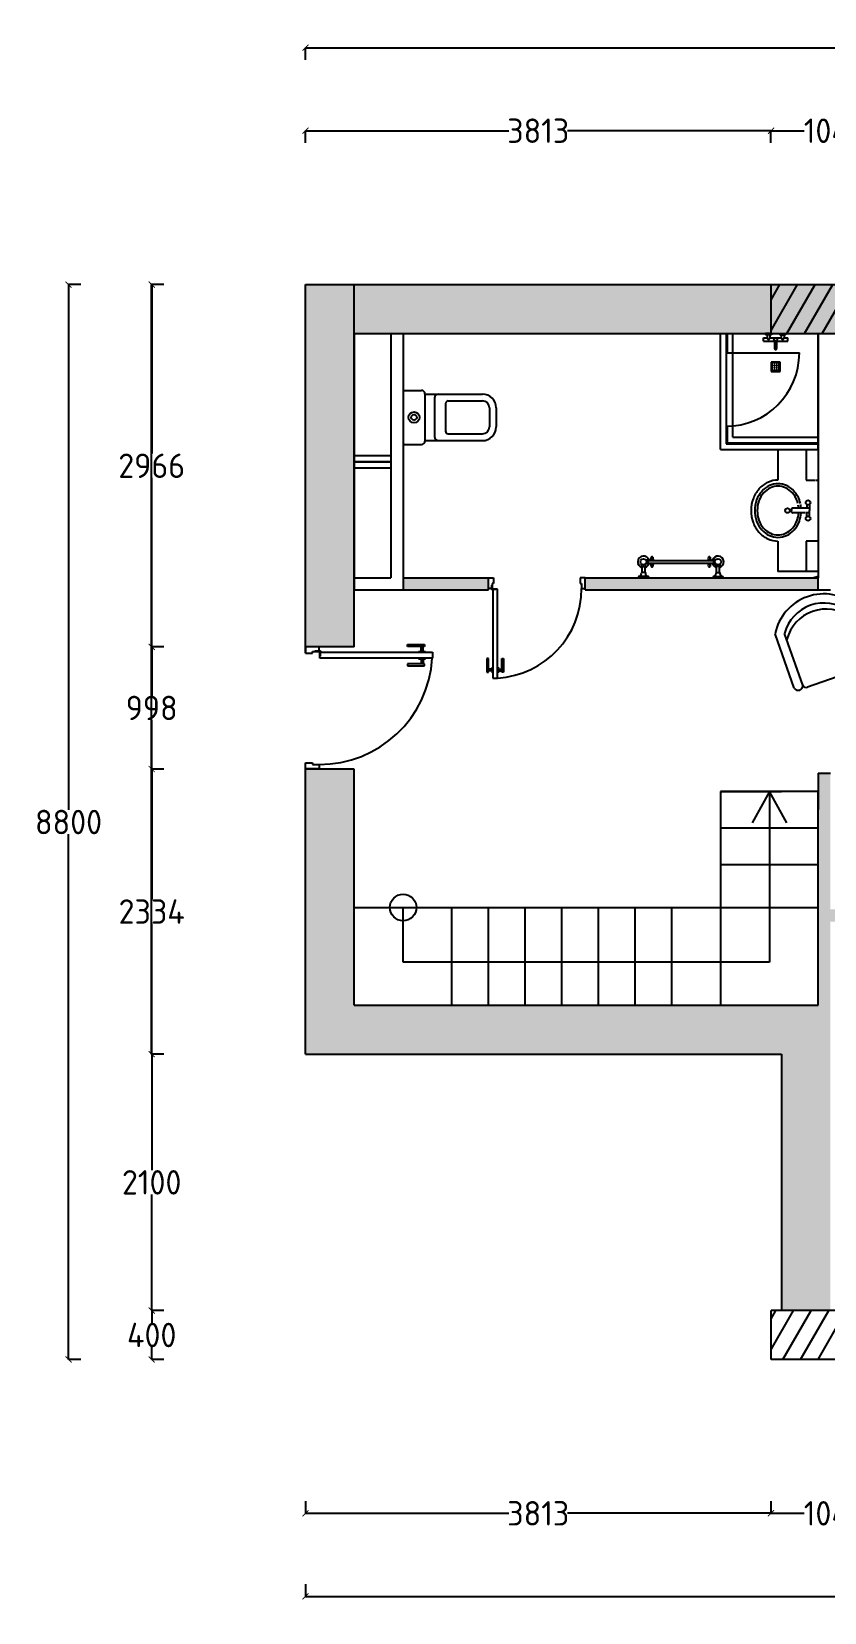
# Model space of a CAD drawing. Header units: inches. Extents: x -59797 to 874375, y -412711 to 5867.
# Drawn here: x -59797 to -53303, y -55829 to -42886 of the extents above; entities that cross this region are included whole.
import ezdxf

# ---------------------------------------------------------------- set-up
doc = ezdxf.new("R2010")
doc.units = ezdxf.units.IN
doc.header["$MEASUREMENT"] = 0
for name, color, linetype in [('dwgmodels.com', 250, 'Continuous'), ('freecads.com', 7, 'Continuous'), ('SANTEH', 7, 'Continuous')]:
    doc.layers.add(name, color=color, linetype=linetype)
doc.styles.get("Standard").update_dxf_attribs({"font": 'GOST Common.ttf'})
doc.dimstyles.new('Copy of Standard', dxfattribs={"dimtxt": 120, "dimasz": 50, "dimexe": 0.18, "dimexo": 0.0625, "dimgap": 0.09, "dimtad": 0, "dimtih": 1, "dimtoh": 1, "dimdec": 0, "dimzin": 0, "dimdsep": 46, "dimtxsty": 'Standard', "dimblk": 'ARCHTICK', "dimcen": 0.09, "dimclrd": 250, "dimadec": 0, "dimazin": 0, "dimtfac": 1, "dimtdec": 0, "dimtofl": 0, "dimtmove": 0, "dimatfit": 3, "dimldrblk": 'ARCHTICK', "dimfxl": 100, "dimfxlon": 1, "dimtolj": 1, "dimtzin": 0, "dimarcsym": 0})

# ---------------------------------------------------------------- blocks, each defined once
blk = doc.blocks.new('A$C5FDC330C')
for p, q in [((0, 0), (0, 0.95)), ((0, 0.95), (0.8, 0.95)), ((0.045, 0.95), (0.045, 0.045)), ((0.055, 0.95), (0.055, 0.79)), ((0.1, 0.1), (0.1, 0.95)), ((0.35, 0.886), (0.35, 0.914)), ((0.35, 0.914), (0.38, 0.914)), ((0.368, 0.95), (0.368, 0.938)), ((0.416, 0.95), (0.368, 0.95)), ((0.416, 0.938), (0.368, 0.938)), ((0.38, 0.938), (0.38, 0.914)), ((0.404, 0.938), (0.404, 0.914)), ((0.404, 0.914), (0.496, 0.914)), ((0.416, 0.95), (0.416, 0.938)), ((0.484, 0.95), (0.484, 0.938)), ((0.484, 0.95), (0.532, 0.95)), ((0.484, 0.938), (0.532, 0.938)), ((0.496, 0.938), (0.496, 0.914)), ((0.52, 0.938), (0.52, 0.914)), ((0.52, 0.914), (0.55, 0.914)), ((0.532, 0.95), (0.532, 0.938)), ((0.55, 0.886), (0.55, 0.914)), ((0.8, 0), (0.8, 0.95)), ((0.045, 0.79), (0.645, 0.79)), ((0.35, 0.886), (0.442, 0.886)), ((0.442, 0.889), (0.442, 0.826)), ((0.448, 0.87), (0.448, 0.886)), ((0.448, 0.87), (0.448, 0.846)), ((0.452, 0.87), (0.448, 0.87)), ((0.452, 0.846), (0.448, 0.846)), ((0.452, 0.87), (0.452, 0.886)), ((0.452, 0.87), (0.452, 0.846)), ((0.458, 0.889), (0.458, 0.826)), ((0.458, 0.886), (0.55, 0.886)), ((0.413, 0.714), (0.413, 0.639)), ((0.488, 0.714), (0.413, 0.714)), ((0.422, 0.705), (0.422, 0.698)), ((0.429, 0.705), (0.422, 0.705)), ((0.422, 0.698), (0.429, 0.698)), ((0.422, 0.689), (0.422, 0.681)), ((0.429, 0.689), (0.422, 0.689)), ((0.422, 0.681), (0.429, 0.681)), ((0.422, 0.665), (0.422, 0.672)), ((0.422, 0.672), (0.429, 0.672)), ((0.429, 0.665), (0.422, 0.665)), ((0.422, 0.648), (0.422, 0.656)), ((0.422, 0.656), (0.429, 0.656)), ((0.429, 0.648), (0.422, 0.648)), ((0.429, 0.698), (0.429, 0.705)), ((0.429, 0.681), (0.429, 0.689)), ((0.429, 0.672), (0.429, 0.665)), ((0.429, 0.656), (0.429, 0.648)), ((0.438, 0.705), (0.438, 0.698)), ((0.445, 0.705), (0.438, 0.705)), ((0.438, 0.698), (0.445, 0.698)), ((0.438, 0.689), (0.438, 0.681)), ((0.445, 0.689), (0.438, 0.689)), ((0.438, 0.681), (0.445, 0.681)), ((0.438, 0.665), (0.438, 0.672)), ((0.438, 0.672), (0.445, 0.672)), ((0.445, 0.665), (0.438, 0.665)), ((0.438, 0.648), (0.438, 0.656)), ((0.438, 0.656), (0.445, 0.656)), ((0.445, 0.648), (0.438, 0.648)), ((0.445, 0.698), (0.445, 0.705)), ((0.445, 0.681), (0.445, 0.689)), ((0.445, 0.672), (0.445, 0.665)), ((0.445, 0.656), (0.445, 0.648)), ((0.454, 0.705), (0.454, 0.698)), ((0.462, 0.705), (0.454, 0.705)), ((0.454, 0.698), (0.462, 0.698)), ((0.454, 0.689), (0.454, 0.681)), ((0.462, 0.689), (0.454, 0.689)), ((0.454, 0.681), (0.462, 0.681)), ((0.454, 0.665), (0.454, 0.672)), ((0.454, 0.672), (0.462, 0.672)), ((0.462, 0.665), (0.454, 0.665)), ((0.454, 0.648), (0.454, 0.656)), ((0.454, 0.656), (0.462, 0.656)), ((0.462, 0.648), (0.454, 0.648)), ((0.462, 0.698), (0.462, 0.705)), ((0.462, 0.681), (0.462, 0.689)), ((0.462, 0.672), (0.462, 0.665)), ((0.462, 0.656), (0.462, 0.648)), ((0.471, 0.705), (0.471, 0.698)), ((0.478, 0.705), (0.471, 0.705)), ((0.471, 0.698), (0.478, 0.698)), ((0.471, 0.689), (0.471, 0.681)), ((0.478, 0.689), (0.471, 0.689)), ((0.471, 0.681), (0.478, 0.681)), ((0.471, 0.665), (0.471, 0.672)), ((0.471, 0.672), (0.478, 0.672)), ((0.478, 0.665), (0.471, 0.665)), ((0.471, 0.648), (0.471, 0.656)), ((0.471, 0.656), (0.478, 0.656)), ((0.478, 0.648), (0.471, 0.648)), ((0.478, 0.698), (0.478, 0.705)), ((0.478, 0.681), (0.478, 0.689)), ((0.478, 0.672), (0.478, 0.665)), ((0.478, 0.656), (0.478, 0.648)), ((0.488, 0.639), (0.488, 0.714)), ((0.413, 0.639), (0.488, 0.639)), ((0.055, 0.19), (0.055, 0.055)), ((0.045, 0.045), (0.8, 0.045)), ((0.055, 0.055), (0.8, 0.055)), ((0.1, 0.1), (0.8, 0.1)), ((0, 0), (0.8, 0))]:
    blk.add_line(p, q)
blk.add_arc((0.045, 0.79), 0.6, 270, 0)
for centre, major_axis, start_param, end_param in [((0.392, 0.914), (0.00849, 0.00849), 2.356194, 5.497787), ((0.45, 0.9), (0.0099, 0.0099), 5.497787, 11.780972), ((0.508, 0.914), (0.00849, 0.00849), 2.356194, 5.497787), ((0.45, 0.826), (-0.00566, 0.00566), 0.785398, 3.926991)]:
    blk.add_ellipse(centre, major_axis=major_axis, ratio=1, start_param=start_param, end_param=end_param)
blk = doc.blocks.new('s_20')
at = {"layer": 'SANTEH'}
for p, q in [((-1000, 0), (0, 0)), ((-1000, -330), (-1000, 0)), ((-750, -19), (-750, 0)), ((-250, 0), (-250, -100)), ((0, 0), (0, -330)), ((-1000, -100), (-750, -100)), ((-750, -100), (-750, -25)), ((-549, -73), (-500, -73)), ((-549, -93), (-520, -93)), ((-520, -73), (-520, -210)), ((-451, -73), (-500, -73)), ((-480, -73), (-480, -105)), ((-451, -93), (-480, -93)), ((-480, -109), (-480, -210)), ((-250, -100), (-35, -100)), ((-31, -100), (0, -100)), ((-510, -220), (-500, -220)), ((-490, -220), (-500, -220)), ((-1000, -330), (-750, -330)), ((-250, -330), (0, -330))]:
    blk.add_line(p, q, dxfattribs=at)
for points in [[(-720, -330, 0.110429), (-704, -400, 0.102661), (-657, -463, 0.093298), (-587, -505, 0.087608), (-500, -520, 0.087608), (-413, -505, 0.093298), (-343, -463, 0.102661), (-296, -400, 0.110429), (-280, -330, 0.110429), (-296, -260, 0.102661), (-343, -197, 0.093298), (-413, -155, 0.067743), (-480, -141, 0.087608)], [(-559, -147, 0.02908), (-587, -155, 0.093298), (-657, -197, 0.102661), (-704, -260, 0.110429), (-720, -330, 0.110429)], [(-700, -330, 0.110429), (-686, -391, 0.102661), (-644, -448, 0.093298), (-580, -486, 0.087608), (-500, -500, 0.087608), (-420, -486, 0.093298), (-356, -448, 0.102661), (-314, -391, 0.110429), (-300, -330, 0.110429), (-314, -269, 0.102661), (-356, -212, 0.093298), (-420, -174, 0.06604), (-480, -161, 0.087608)], [(-557, -167, 0.02562), (-580, -174, 0.093298), (-644, -212, 0.102661), (-686, -269, 0.110429), (-700, -330, 0.110429)], [(-520, -141, 0.028703), (-549, -145, 0.093298)], [(-520, -161, 0.024746), (-543, -164, 0.093298)], [(-750, -330, 0.110429), (-731, -413, 0.102661), (-677, -486, 0.093298), (-597, -533, 0.087608), (-500, -550, 0.087608), (-403, -533, 0.093298), (-323, -486, 0.102661), (-269, -413, 0.110429), (-250, -330, 0.110429)]]:
    blk.add_lwpolyline(points, format="xyb", dxfattribs=at)
for centre in [(-565, -84), (-435, -84), (-500, -252)]:
    blk.add_circle(centre, 18.9, dxfattribs=at)
for centre, start, end in [((-510, -210), 180, 270), ((-490, -210), 270, 0)]:
    blk.add_arc(centre, 10, start, end, dxfattribs=at)
blk = doc.blocks.new('Towel Dryer 1_top_dwgmodels.com')
at = {"color": 0}
for p, q in [((-285, 0), (-365, 0)), ((-365, -10), (-365, 0)), ((-285, -10), (-285, 0)), ((245, 0), (325, 0)), ((245, -10), (245, 0)), ((325, -10), (325, 0)), ((-285, -10), (-365, -10)), ((-341, -43), (-341, -36)), ((-310, -43), (-341, -43)), ((-338, -43), (-338, -93)), ((-313, -43), (-313, -93)), ((-310, -43), (-310, -36)), ((248, -118), (-288, -118)), ((245, -10), (325, -10)), ((269, -43), (269, -36)), ((269, -43), (300, -43)), ((272, -43), (272, -93)), ((297, -43), (297, -93)), ((300, -43), (300, -36)), ((248, -142), (-288, -142))]:
    blk.add_line(p, q, dxfattribs=at)
for points in [[(-341, -111), (-341, -93), (-310, -93), (-310, -111)], [(-306, -146), (-288, -146), (-288, -114), (-306, -114)], [(265, -146), (248, -146), (248, -114), (265, -114)], [(300, -111), (300, -93), (269, -93), (269, -111)]]:
    blk.add_lwpolyline(points, dxfattribs=at)
for centre in [(-325, -130), (285, -130)]:
    blk.add_circle(centre, 24.9, dxfattribs=at)
for centre, radius, start, end in [((-325, -130), 47.2, 105.3417, 344.6583), ((-367, -36), 26.3, 0.0919, 86.14), ((-325, -130), 47.2, 15.3417, 74.6583), ((-283, -36), 26.2, 93.652, 180), ((-255, -130), 19, 41.2231, 138.7769), ((-225, -105), 40.2, 161.3957, 191.3225), ((-255, -98), 9.06, 89.8433, 145.9281), ((-255, -98), 9.06, 34.0719, 90.1567), ((-286, -105), 40.2, 348.6775, 18.6043), ((215, -130), 19, 41.2231, 138.7769), ((245, -105), 40.2, 161.3957, 191.3225), ((215, -98), 9.06, 89.8433, 145.9281), ((215, -98), 9.06, 34.0719, 90.1567), ((184, -105), 40.2, 348.6775, 18.6043), ((285, -130), 47.2, 195.3417, 74.6583), ((285, -130), 47.2, 105.3417, 164.6583), ((243, -36), 26.2, 0, 86.348), ((327, -36), 26.3, 93.86, 179.9081), ((-255, -130), 19, 221.2231, 318.7769), ((-225, -155), 40.2, 168.6775, 198.6043), ((-255, -162), 9.06, 214.0719, 270.1567), ((-255, -162), 9.06, 269.8433, 325.9281), ((-286, -155), 40.2, 341.3957, 11.3225), ((215, -130), 19, 221.2231, 318.7769), ((245, -155), 40.2, 168.6775, 198.6043), ((215, -162), 9.06, 214.0719, 270.1567), ((215, -162), 9.06, 269.8433, 325.9281), ((184, -155), 40.2, 341.3957, 11.3225)]:
    blk.add_arc(centre, radius, start, end, dxfattribs=at)
blk = doc.blocks.new('_ArchTick')
at = {"color": 0, "linetype": 'ByBlock', "const_width": 0.15}
blk.add_lwpolyline([(-0.5, -0.5), (0.5, 0.5)], dxfattribs=at)
blk = doc.blocks.new('*D73')
at = {"color": 0, "lineweight": -2, "transparency": 16777216}
for p, q in [((-53741, -43798), (-53741, -43698)), ((-52695, -43798), (-52695, -43698))]:
    blk.add_line(p, q, dxfattribs=at)
at = {"color": 250, "lineweight": -2, "transparency": 16777216}
for p, q in [((-53741, -43698), (-53468, -43698)), ((-52695, -43698), (-52968, -43698))]:
    blk.add_line(p, q, dxfattribs=at)
at = {"layer": 'Defpoints', "color": 0, "transparency": 16777216}
for p in [(-53741, -43698), (-53741, -44958), (-52695, -44958)]:
    blk.add_point(p, dxfattribs=at)
at = {"color": 250, "lineweight": -2, "transparency": 16777216, "xscale": 50, "yscale": 50, "zscale": 50, "rotation": 180}
blk.add_blockref('_ArchTick', (-53741, -43698), dxfattribs=at)
at = {"color": 250, "lineweight": -2, "transparency": 16777216, "xscale": 50, "yscale": 50, "zscale": 50}
blk.add_blockref('_ArchTick', (-52695, -43698), dxfattribs=at)
at = {"color": 0, "transparency": 16777216, "insert": (-53218, -43698), "char_height": 200, "attachment_point": 5}
blk.add_mtext('\\A1;1045', dxfattribs=at)
blk = doc.blocks.new('*D74')
at = {"color": 0, "lineweight": -2, "transparency": 16777216}
for p, q in [((-57553, -43798), (-57553, -43698)), ((-53741, -43798), (-53741, -43698))]:
    blk.add_line(p, q, dxfattribs=at)
at = {"color": 250, "lineweight": -2, "transparency": 16777216}
for p, q in [((-57553, -43698), (-55887, -43698)), ((-53741, -43698), (-55407, -43698))]:
    blk.add_line(p, q, dxfattribs=at)
at = {"layer": 'Defpoints', "color": 0, "transparency": 16777216}
for p in [(-57553, -43698), (-57553, -44958), (-53741, -44958)]:
    blk.add_point(p, dxfattribs=at)
at = {"color": 250, "lineweight": -2, "transparency": 16777216, "xscale": 50, "yscale": 50, "zscale": 50, "rotation": 180}
blk.add_blockref('_ArchTick', (-57553, -43698), dxfattribs=at)
at = {"color": 250, "lineweight": -2, "transparency": 16777216, "xscale": 50, "yscale": 50, "zscale": 50}
blk.add_blockref('_ArchTick', (-53741, -43698), dxfattribs=at)
at = {"color": 0, "transparency": 16777216, "insert": (-55647, -43698), "char_height": 200, "attachment_point": 5}
blk.add_mtext('\\A1;3813', dxfattribs=at)
blk = doc.blocks.new('*D75')
at = {"color": 0, "lineweight": -2, "transparency": 16777216}
for p, q in [((-58713, -53358), (-58814, -53358)), ((-58713, -53758), (-58814, -53758))]:
    blk.add_line(p, q, dxfattribs=at)
at = {"color": 250, "lineweight": -2, "transparency": 16777216}
for p, q in [((-58813, -53358), (-58813, -53458)), ((-58813, -53758), (-58813, -53658))]:
    blk.add_line(p, q, dxfattribs=at)
at = {"layer": 'Defpoints', "color": 0, "transparency": 16777216}
for p in [(-58813, -53358), (-53741, -53358), (-53741, -53758)]:
    blk.add_point(p, dxfattribs=at)
at = {"color": 250, "lineweight": -2, "transparency": 16777216, "xscale": 50, "yscale": 50, "zscale": 50}
for p, rotation in [((-58813, -53358), 90), ((-58813, -53758), 270)]:
    blk.add_blockref('_ArchTick', p, dxfattribs=dict(at, rotation=rotation))
at = {"color": 0, "transparency": 16777216, "insert": (-58813, -53558), "char_height": 200, "attachment_point": 5}
blk.add_mtext('\\A1;400', dxfattribs=at)
blk = doc.blocks.new('*D76')
at = {"color": 0, "lineweight": -2, "transparency": 16777216}
for p, q in [((-58713, -51258), (-58814, -51258)), ((-58713, -53358), (-58814, -53358))]:
    blk.add_line(p, q, dxfattribs=at)
at = {"color": 250, "lineweight": -2, "transparency": 16777216}
for p, q in [((-58813, -51258), (-58813, -52208)), ((-58813, -53358), (-58813, -52408))]:
    blk.add_line(p, q, dxfattribs=at)
at = {"layer": 'Defpoints', "color": 0, "transparency": 16777216}
for p in [(-58813, -51258), (-53653, -51258), (-53741, -53358)]:
    blk.add_point(p, dxfattribs=at)
at = {"color": 250, "lineweight": -2, "transparency": 16777216, "xscale": 50, "yscale": 50, "zscale": 50}
for p, rotation in [((-58813, -51258), 90), ((-58813, -53358), 270)]:
    blk.add_blockref('_ArchTick', p, dxfattribs=dict(at, rotation=rotation))
at = {"color": 0, "transparency": 16777216, "insert": (-58813, -52308), "char_height": 200, "attachment_point": 5}
blk.add_mtext('\\A1;2100', dxfattribs=at)
blk = doc.blocks.new('*D77')
at = {"color": 0, "lineweight": -2, "transparency": 16777216}
for p, q in [((-58713, -48924), (-58814, -48924)), ((-58713, -51258), (-58814, -51258))]:
    blk.add_line(p, q, dxfattribs=at)
at = {"color": 250, "lineweight": -2, "transparency": 16777216}
for p, q in [((-58813, -48924), (-58813, -49991)), ((-58813, -51258), (-58813, -50191))]:
    blk.add_line(p, q, dxfattribs=at)
at = {"layer": 'Defpoints', "color": 0, "transparency": 16777216}
for p in [(-58813, -48924), (-57553, -48924), (-53653, -51258)]:
    blk.add_point(p, dxfattribs=at)
at = {"color": 250, "lineweight": -2, "transparency": 16777216, "xscale": 50, "yscale": 50, "zscale": 50}
for p, rotation in [((-58813, -48924), 90), ((-58813, -51258), 270)]:
    blk.add_blockref('_ArchTick', p, dxfattribs=dict(at, rotation=rotation))
at = {"color": 0, "transparency": 16777216, "insert": (-58813, -50091), "char_height": 200, "attachment_point": 5}
blk.add_mtext('\\A1;2334', dxfattribs=at)
blk = doc.blocks.new('*D78')
at = {"color": 0, "lineweight": -2, "transparency": 16777216}
for p, q in [((-58713, -47924), (-58814, -47924)), ((-58713, -48924), (-58814, -48924))]:
    blk.add_line(p, q, dxfattribs=at)
at = {"color": 250, "lineweight": -2, "transparency": 16777216}
for p, q in [((-58813, -47924), (-58813, -48324)), ((-58813, -48924), (-58813, -48524))]:
    blk.add_line(p, q, dxfattribs=at)
at = {"layer": 'Defpoints', "color": 0, "transparency": 16777216}
for p in [(-58813, -47924), (-57553, -47924), (-57553, -48924)]:
    blk.add_point(p, dxfattribs=at)
at = {"color": 250, "lineweight": -2, "transparency": 16777216, "xscale": 50, "yscale": 50, "zscale": 50}
for p, rotation in [((-58813, -47924), 90), ((-58813, -48924), 270)]:
    blk.add_blockref('_ArchTick', p, dxfattribs=dict(at, rotation=rotation))
at = {"color": 0, "transparency": 16777216, "insert": (-58813, -48424), "char_height": 200, "attachment_point": 5}
blk.add_mtext('\\A1;998', dxfattribs=at)
blk = doc.blocks.new('*D79')
at = {"color": 0, "lineweight": -2, "transparency": 16777216}
for p, q in [((-58713, -44958), (-58814, -44958)), ((-58713, -47924), (-58814, -47924))]:
    blk.add_line(p, q, dxfattribs=at)
at = {"color": 250, "lineweight": -2, "transparency": 16777216}
for p, q in [((-58813, -44958), (-58813, -46341)), ((-58813, -47924), (-58813, -46541))]:
    blk.add_line(p, q, dxfattribs=at)
at = {"layer": 'Defpoints', "color": 0, "transparency": 16777216}
for p in [(-58813, -44958), (-57553, -44958), (-57553, -47924)]:
    blk.add_point(p, dxfattribs=at)
at = {"color": 250, "lineweight": -2, "transparency": 16777216, "xscale": 50, "yscale": 50, "zscale": 50}
for p, rotation in [((-58813, -44958), 90), ((-58813, -47924), 270)]:
    blk.add_blockref('_ArchTick', p, dxfattribs=dict(at, rotation=rotation))
at = {"color": 0, "transparency": 16777216, "insert": (-58813, -46441), "char_height": 200, "attachment_point": 5}
blk.add_mtext('\\A1;2966', dxfattribs=at)
blk = doc.blocks.new('*D83')
at = {"color": 0, "lineweight": -2, "transparency": 16777216}
for p, q in [((-53741, -54918), (-53741, -55018)), ((-52695, -54918), (-52695, -55018))]:
    blk.add_line(p, q, dxfattribs=at)
at = {"color": 250, "lineweight": -2, "transparency": 16777216}
for p, q in [((-53741, -55018), (-53468, -55018)), ((-52695, -55018), (-52968, -55018))]:
    blk.add_line(p, q, dxfattribs=at)
at = {"layer": 'Defpoints', "color": 0, "transparency": 16777216}
for p in [(-53741, -53758), (-52695, -53758), (-53741, -55018)]:
    blk.add_point(p, dxfattribs=at)
at = {"color": 250, "lineweight": -2, "transparency": 16777216, "xscale": 50, "yscale": 50, "zscale": 50, "rotation": 180}
blk.add_blockref('_ArchTick', (-53741, -55018), dxfattribs=at)
at = {"color": 250, "lineweight": -2, "transparency": 16777216, "xscale": 50, "yscale": 50, "zscale": 50}
blk.add_blockref('_ArchTick', (-52695, -55018), dxfattribs=at)
at = {"color": 0, "transparency": 16777216, "insert": (-53218, -55018), "char_height": 200, "attachment_point": 5}
blk.add_mtext('\\A1;1045', dxfattribs=at)
blk = doc.blocks.new('*D84')
at = {"color": 0, "lineweight": -2, "transparency": 16777216}
for p, q in [((-57553, -54918), (-57553, -55018)), ((-53741, -54918), (-53741, -55018))]:
    blk.add_line(p, q, dxfattribs=at)
at = {"color": 250, "lineweight": -2, "transparency": 16777216}
for p, q in [((-57553, -55018), (-55887, -55018)), ((-53741, -55018), (-55407, -55018))]:
    blk.add_line(p, q, dxfattribs=at)
at = {"layer": 'Defpoints', "color": 0, "transparency": 16777216}
for p in [(-57553, -51258), (-53741, -53758), (-57553, -55018)]:
    blk.add_point(p, dxfattribs=at)
at = {"color": 250, "lineweight": -2, "transparency": 16777216, "xscale": 50, "yscale": 50, "zscale": 50, "rotation": 180}
blk.add_blockref('_ArchTick', (-57553, -55018), dxfattribs=at)
at = {"color": 250, "lineweight": -2, "transparency": 16777216, "xscale": 50, "yscale": 50, "zscale": 50}
blk.add_blockref('_ArchTick', (-53741, -55018), dxfattribs=at)
at = {"color": 0, "transparency": 16777216, "insert": (-55647, -55018), "char_height": 200, "attachment_point": 5}
blk.add_mtext('\\A1;3813', dxfattribs=at)
blk = doc.blocks.new('*D85')
at = {"color": 0, "lineweight": -2, "transparency": 16777216}
for p, q in [((-57553, -55598), (-57553, -55698)), ((-44753, -55598), (-44753, -55698))]:
    blk.add_line(p, q, dxfattribs=at)
at = {"color": 250, "lineweight": -2, "transparency": 16777216}
for p, q in [((-57553, -55698), (-51464, -55698)), ((-44753, -55698), (-50843, -55698))]:
    blk.add_line(p, q, dxfattribs=at)
at = {"layer": 'Defpoints', "color": 0, "transparency": 16777216}
for p in [(-57553, -51258), (-44753, -53758), (-57553, -55698)]:
    blk.add_point(p, dxfattribs=at)
at = {"color": 250, "lineweight": -2, "transparency": 16777216, "xscale": 50, "yscale": 50, "zscale": 50, "rotation": 180}
blk.add_blockref('_ArchTick', (-57553, -55698), dxfattribs=at)
at = {"color": 250, "lineweight": -2, "transparency": 16777216, "xscale": 50, "yscale": 50, "zscale": 50}
blk.add_blockref('_ArchTick', (-44753, -55698), dxfattribs=at)
at = {"color": 0, "transparency": 16777216, "insert": (-51153, -55698), "char_height": 200, "attachment_point": 5}
blk.add_mtext('\\A1;12800', dxfattribs=at)
blk = doc.blocks.new('*D87')
at = {"color": 0, "lineweight": -2, "transparency": 16777216}
for p, q in [((-57553, -43118), (-57553, -43018)), ((-45553, -43118), (-45553, -43018))]:
    blk.add_line(p, q, dxfattribs=at)
at = {"color": 250, "lineweight": -2, "transparency": 16777216}
for p, q in [((-57553, -43018), (-51864, -43018)), ((-45553, -43018), (-51243, -43018))]:
    blk.add_line(p, q, dxfattribs=at)
at = {"layer": 'Defpoints', "color": 0, "transparency": 16777216}
for p in [(-45553, -43018), (-57553, -44958), (-45553, -44958)]:
    blk.add_point(p, dxfattribs=at)
at = {"color": 250, "lineweight": -2, "transparency": 16777216, "xscale": 50, "yscale": 50, "zscale": 50, "rotation": 180}
blk.add_blockref('_ArchTick', (-57553, -43018), dxfattribs=at)
at = {"color": 250, "lineweight": -2, "transparency": 16777216, "xscale": 50, "yscale": 50, "zscale": 50}
blk.add_blockref('_ArchTick', (-45553, -43018), dxfattribs=at)
at = {"color": 0, "transparency": 16777216, "insert": (-51553, -43018), "char_height": 200, "attachment_point": 5}
blk.add_mtext('\\A1;12000', dxfattribs=at)
blk = doc.blocks.new('*D88')
at = {"color": 0, "lineweight": -2, "transparency": 16777216}
for p, q in [((-59394, -44958), (-59494, -44958)), ((-59394, -53758), (-59494, -53758))]:
    blk.add_line(p, q, dxfattribs=at)
at = {"color": 250, "lineweight": -2, "transparency": 16777216}
for p, q in [((-59494, -44958), (-59494, -49258)), ((-59494, -53758), (-59494, -49458))]:
    blk.add_line(p, q, dxfattribs=at)
at = {"layer": 'Defpoints', "color": 0, "transparency": 16777216}
for p in [(-59494, -44958), (-53741, -44958), (-53741, -53758)]:
    blk.add_point(p, dxfattribs=at)
at = {"color": 250, "lineweight": -2, "transparency": 16777216, "xscale": 50, "yscale": 50, "zscale": 50}
for p, rotation in [((-59494, -44958), 90), ((-59494, -53758), 270)]:
    blk.add_blockref('_ArchTick', p, dxfattribs=dict(at, rotation=rotation))
at = {"color": 0, "transparency": 16777216, "insert": (-59494, -49358), "char_height": 200, "attachment_point": 5}
blk.add_mtext('\\A1;8800', dxfattribs=at)
blk = doc.blocks.new('Door')
at = {"layer": 'freecads.com'}
for p, q in [((80583, -19290), (80583, -19202)), ((80583, -19202), (80622, -19202)), ((80610, -19290), (80610, -19264)), ((80610, -19264), (80612, -19264)), ((80622, -19249), (80612, -19249)), ((80612, -19249), (80612, -19290)), ((80612, -19264), (80612, -19290)), ((80622, -19202), (80622, -19249)), ((81373, -19202), (81333, -19202)), ((81333, -19202), (81333, -19249)), ((81333, -19249), (81344, -19249)), ((81344, -19249), (81344, -19290)), ((81373, -19290), (81373, -19202)), ((80612, -19290), (80583, -19290)), ((80612, -19290), (80610, -19290)), ((80617, -19295), (80617, -20026)), ((80656, -19295), (80617, -19295)), ((80643, -19295), (80617, -19295)), ((80617, -19295), (80617, -19297)), ((80617, -19297), (80643, -19297)), ((80643, -19297), (80643, -19295)), ((80656, -20026), (80656, -19295)), ((81344, -19290), (81373, -19290)), ((80581, -19863), (80567, -19863)), ((80567, -19863), (80567, -19975)), ((80581, -19975), (80581, -19863)), ((80692, -19975), (80692, -19863)), ((80692, -19863), (80705, -19863)), ((80705, -19863), (80705, -19975)), ((80567, -19975), (80581, -19975)), ((80612, -19951), (80581, -19951)), ((80612, -19964), (80581, -19964)), ((80617, -19936), (80612, -19936)), ((80612, -19936), (80612, -19980)), ((80612, -19980), (80617, -19980)), ((80617, -19980), (80617, -19936)), ((80617, -20026), (80656, -20026)), ((80656, -19980), (80656, -19936)), ((80656, -19936), (80660, -19936)), ((80660, -19980), (80656, -19980)), ((80660, -19936), (80660, -19980)), ((80660, -19951), (80692, -19951)), ((80660, -19964), (80692, -19964)), ((80705, -19975), (80692, -19975))]:
    blk.add_line(p, q, dxfattribs=at)
blk.add_circle((80613, -19294), 5.27, dxfattribs=at)
blk.add_arc((80613, -19294), 731, 273.3966, 0.2994, dxfattribs=at)

msp = doc.modelspace()

# ---------------------------------------------------------------- hatches: boundary and pattern name
at = {"true_color": 0x939598}
h = msp.add_hatch(color=252, dxfattribs=at)
h.dxf.hatch_style = 1
h.paths.add_polyline_path([(-53740.6, -44957.8), (-57153.5, -44957.8), (-57153.5, -45357.8), (-53740.6, -45357.8)])
h.paths.add_polyline_path([(-57153.5, -44957.8), (-57553.5, -44957.8), (-57553.5, -47924.2), (-57442.6, -47924.2), (-57153.5, -47924.2), (-57153.5, -45357.8)])
h.paths.add_polyline_path([(-57153.5, -49107.8), (-57153.5, -48924.2), (-57553.5, -48924.2), (-57553.5, -51257.8), (-53653.5, -51257.8), (-53653.5, -53357.8), (-53253.5, -53357.8), (-53253.5, -50007.8), (-53253.5, -49907.8), (-53253.5, -48957.8), (-53353.5, -48957.8), (-53353.5, -49255.1), (-53353.5, -50857.8), (-57153.5, -50857.8)])
h.paths.add_polyline_path([(-56053.5, -47357.8), (-56753.5, -47357.8), (-56753.5, -47457.8), (-56053.5, -47457.8)])
h.paths.add_polyline_path([(-47266, -53357.8), (-48632.6, -53357.8), (-49020.5, -53357.8), (-52695.3, -53357.8), (-52695.3, -53757.8), (-47266, -53757.8)])
h.paths.add_polyline_path([(-49952.3, -51312.5), (-50052.3, -51312.5), (-50052.3, -53357.8), (-49952.3, -53357.8)])
h.paths.add_polyline_path([(-51418.9, -50018.6), (-51518.9, -50018.6), (-51518.9, -50072.8), (-53253.5, -50072.8), (-53253.5, -50172.8), (-51418.9, -50172.8)])
h.paths.add_polyline_path([(-47553.5, -48857.8), (-51418.9, -48857.8), (-51418.9, -48760.8), (-51518.9, -48760.8), (-51518.9, -49020.3), (-51418.9, -49020.3), (-51418.9, -48995.8), (-51418.9, -48957.8), (-47553.5, -48957.8)])
h.paths.add_polyline_path([(-47153.5, -48557.8), (-47153.5, -48097.1), (-47264.4, -48097.1), (-47553.5, -48097.1), (-47553.5, -48857.8), (-47553.5, -48957.8), (-47153.5, -48957.8)])
h = msp.add_hatch(color=252, dxfattribs=at)
h.dxf.hatch_style = 1
h.paths.add_polyline_path([(-52695.3, -44957.8), (-53653.5, -44957.8), (-53740.6, -44957.8), (-53740.6, -45357.8), (-53653.5, -45357.8), (-52695.3, -45357.8)])
at = {"true_color": 0x636466}
h = msp.add_hatch(dxfattribs=at)
h.set_pattern_fill('ANSI31', color=251, scale=1000, angle=15)
h.set_pattern_definition([(60, (-57159.88, -28255.32), (-108.2532, 62.5), [])])
h.paths.add_polyline_path([(-52695.3, -44957.8), (-53653.5, -44957.8), (-53740.6, -44957.8), (-53740.6, -45357.8), (-53653.5, -45357.8), (-52695.3, -45357.8)])
h = msp.add_hatch(dxfattribs=at)
h.set_pattern_fill('ANSI31', color=251, scale=1000, angle=15)
h.set_pattern_definition([(60, (-136636.39, -28255.32), (-108.25318, 62.5), [])])
h.paths.add_polyline_path([(-45553.5, -45357.8), (-45553.5, -44957.8), (-46245.9, -44957.8), (-46245.9, -45357.8)])
h.paths.add_polyline_path([(-45153.5, -48957.8), (-44753.5, -48957.8), (-44753.5, -48557.8), (-45153.5, -48557.8)])
h.paths.add_polyline_path([(-49190.1, -53045.8), (-49276.6, -52997.1), (-49284.4, -53011.1), (-49197.9, -53059.7)])
h.paths.add_polyline_path([(-52695.3, -53357.8), (-53253.5, -53357.8), (-53740.6, -53357.8), (-53740.6, -53757.8), (-52695.3, -53757.8)])
h = msp.add_hatch(dxfattribs=at)
h.set_pattern_fill('AR-B816', color=251, scale=1000, angle=15)
h.set_pattern_definition([(15, (-136636, -28255), (-2070.55, 7727.4), []), (105, (-136636, -28255), (-9797.96, 5656.85), [8000, -8000])])
h.paths.add_polyline_path([(-53353.5, -45357.8), (-53653.5, -45357.8), (-56753.5, -45357.8), (-56753.5, -47357.8), (-56019.8, -47357.8), (-56019.8, -46724.5), (-56024.2, -46724.5), (-56055.8, -46709.1), (-56055.8, -46797.3), (-56069, -46797.3), (-56069, -46685.4), (-56055.8, -46685.4), (-56024.2, -46696), (-56024.2, -46680.6), (-56019.8, -46634.7), (-55980.3, -46634.7), (-55980.3, -46636.3, -0.3936323), (-55292.5, -47357.8), (-53353.5, -47357.8)])
at = {"true_color": 0x939598}
h = msp.add_hatch(color=252, dxfattribs=at)
h.dxf.hatch_style = 1
h.paths.add_polyline_path([(-53353.5, -47357.8), (-55263.5, -47357.8), (-55263.5, -47457.8), (-53353.5, -47457.8)])

# ---------------------------------------------------------------- linework, layer by layer
at = {"color": 7}
for p, q in [((-58813.5, -51257.8), (-58813.5, -44957.8)), ((-57153.5, -45357.8), (-57153.5, -44957.8)), ((-53353.5, -47457.8), (-53353.5, -47357.8)), ((-53353.5, -47457.8), (-53253.5, -47457.8)), ((-53353.5, -48957.8), (-53253.5, -48957.8)), ((-57153.5, -50857.8), (-57153.5, -49107.8)), ((-53353.5, -49107.8), (-54153.5, -49107.8)), ((-54153.5, -49107.8), (-54153.5, -50857.8)), ((-54153.5, -49107.8), (-53653.5, -49107.8)), ((-53353.5, -50857.8), (-53353.5, -49107.8)), ((-53353.5, -49407.8), (-54153.5, -49407.8)), ((-53353.5, -49707.8), (-54153.5, -49707.8)), ((-56353.5, -50857.8), (-56353.5, -50057.8)), ((-56353.5, -50057.8), (-56353.5, -50057.8)), ((-56053.5, -50857.8), (-56053.5, -50057.8)), ((-55753.5, -50857.8), (-55753.5, -50057.8)), ((-55453.5, -50857.8), (-55453.5, -50057.8)), ((-55153.5, -50857.8), (-55153.5, -50057.8)), ((-54853.5, -50857.8), (-54853.5, -50057.8)), ((-54553.5, -50857.8), (-54553.5, -50057.8)), ((-57153.5, -50857.8), (-57153.5, -50682.8)), ((-57153.5, -50857.8), (-57153.5, -50682.8))]:
    msp.add_line(p, q, dxfattribs=at)
for p, q in [((-57553.5, -44957.8), (-53653.5, -44957.8)), ((-57553.5, -47974.1), (-57553.5, -44957.8)), ((-53740.6, -45357.8), (-53740.6, -44957.8)), ((-53653.5, -44957.8), (-45553.5, -44957.8)), ((-57153.5, -45357.8), (-53653.5, -45357.8)), ((-57153.5, -47924.2), (-57153.5, -45357.8)), ((-57153.5, -45357.8), (-57153.5, -47457.8)), ((-56853.5, -45357.8), (-56853.5, -47357.8)), ((-56753.5, -45357.8), (-56753.5, -47457.8)), ((-53653.5, -45357.8), (-47553.5, -45357.8)), ((-53353.5, -45357.8), (-53353.5, -47357.8)), ((-56754.1, -45907.8), (-56753.5, -45907.8)), ((-57153.5, -46357.8), (-56853.5, -46357.8)), ((-57153.5, -46407.8), (-56853.5, -46407.8)), ((-57153.5, -46457.8), (-56853.5, -46457.8)), ((-57153.5, -47357.8), (-56853.5, -47357.8)), ((-56753.5, -47357.8), (-56053.5, -47357.8)), ((-56053.5, -47457.8), (-56053.5, -47357.8)), ((-55263.5, -47357.8), (-53353.5, -47357.8)), ((-55263.5, -47457.8), (-55263.5, -47357.8)), ((-57153.5, -47457.8), (-56053.5, -47457.8)), ((-56753.5, -47457.8), (-56053.5, -47457.8)), ((-55263.5, -47457.8), (-53353.5, -47457.8)), ((-57153.5, -47924.2), (-57553.5, -47924.2)), ((-57553.5, -51257.8), (-57553.5, -48872.7)), ((-57153.5, -48924.2), (-57553.5, -48924.2)), ((-57153.5, -50857.8), (-57153.5, -48924.2)), ((-53353.5, -48957.8), (-53353.5, -49255.1)), ((-57153.5, -50057.8), (-53353.5, -50057.8)), ((-57153.5, -50857.8), (-53353.5, -50857.8)), ((-57553.5, -51257.8), (-53653.5, -51257.8)), ((-53653.5, -51257.8), (-53653.5, -53357.8)), ((-45153.5, -53357.8), (-53740.6, -53357.8)), ((-53653.5, -53357.8), (-53740.6, -53357.8)), ((-53740.6, -53757.8), (-53740.6, -53357.8)), ((-44753.5, -53757.8), (-53740.6, -53757.8))]:
    msp.add_line(p, q)
at = {"color": 7, "lineweight": 30}
msp.add_line((-57153.5, -46407.8), (-56853.5, -46407.8), dxfattribs=at)
at = {"color": 18, "ltscale": 0.03, "true_color": 0x000000}
for p, q in [((-53550.7, -48261.3), (-53706.8, -47818)), ((-52979.5, -48091.9), (-53441.7, -48254.7))]:
    msp.add_line(p, q, dxfattribs=at)
at = {"color": 18, "true_color": 0x000000}
msp.add_line((-53479.9, -48236.4), (-53628.9, -47813.5), dxfattribs=at)
at = {"color": 30, "true_color": 0xf26722}
for p, q in [((-53753.5, -49107.8), (-53896.2, -49365.1)), ((-53753.5, -49107.8), (-53753.5, -50505.7)), ((-53610.5, -49365.1), (-53753.5, -49107.8)), ((-56753.5, -50505.7), (-56753.5, -50057.8)), ((-53753.5, -50505.7), (-56753.5, -50505.7))]:
    msp.add_line(p, q, dxfattribs=at)
msp.add_circle((-56753.5, -50057.8), 108.6, dxfattribs=at)
msp.add_circle((-56753.5, -50057.8), 108.6, dxfattribs=at)
at = {"color": 18, "ltscale": 0.03, "true_color": 0x000000}
for centre, radius, start, end in [((-53308.2, -47896.3), 406.3, 49.91399, 168.89351), ((-53518.1, -48240.9), 38.4, 212.08413, 6.72337), ((-53451.6, -48226.4), 30, 199.40375, 289.40375)]:
    msp.add_arc(centre, radius, start, end, dxfattribs=at)
at = {"color": 18, "true_color": 0x000000}
for centre in [(-53308.2, -47896.3), (-53290.6, -47946.3)]:
    msp.add_arc(centre, 331.3, 53.28562, 165.52187, dxfattribs=at)
at = {"layer": 'freecads.com'}
for p, q in [((-56754.1, -45834.7), (-56754.1, -46255.2)), ((-56742.9, -45823.5), (-56602.7, -45823.5)), ((-56574.7, -45851.5), (-56574.7, -46238.4)), ((-56574.7, -45854.3), (-56103.7, -45854.3)), ((-56496.2, -45888), (-56496.2, -46202)), ((-56406.5, -45932.8), (-56406.5, -46157.1)), ((-56384, -45910.4), (-56103.7, -45910.4)), ((-56047.6, -45966.5), (-56047.6, -46123.5)), ((-55991.5, -45966.5), (-55991.5, -46123.5)), ((-56384, -46179.5), (-56103.7, -46179.5)), ((-56742.9, -46266.5), (-56602.7, -46266.5)), ((-56574.7, -46235.6), (-56103.7, -46235.6)), ((-57442.6, -47924.2), (-57553.5, -47924.2)), ((-57553.5, -47924.2), (-57553.5, -47974.1)), ((-57553.5, -47974.1), (-57494.7, -47974.1)), ((-57494.7, -47974.1), (-57494.7, -47960.8)), ((-57494.7, -47960.8), (-57442.6, -47960.8)), ((-57442.6, -47958.6), (-57475.8, -47958.6)), ((-57475.8, -47958.6), (-57475.8, -47960.8)), ((-57475.8, -47960.8), (-57442.6, -47960.8)), ((-57442.6, -47960.8), (-57442.6, -47924.2)), ((-57442.6, -47960.8), (-57442.6, -47958.6)), ((-57436.6, -47966.7), (-56513.3, -47966.7)), ((-57436.6, -48016.7), (-57436.6, -47966.7)), ((-57436.6, -48000), (-57436.6, -47966.7)), ((-57436.6, -47966.7), (-57434.4, -47966.7)), ((-57434.4, -48000), (-57436.6, -48000)), ((-56513.3, -48016.7), (-57436.6, -48016.7)), ((-57434.4, -47966.7), (-57434.4, -48000)), ((-56718.8, -47921.3), (-56718.8, -47904.6)), ((-56718.8, -47904.6), (-56577.4, -47904.6)), ((-56577.4, -47921.3), (-56718.8, -47921.3)), ((-56626.7, -47966.7), (-56626.7, -47961.2)), ((-56626.7, -47961.2), (-56571.3, -47961.2)), ((-56571.3, -47966.7), (-56626.7, -47966.7)), ((-56571.3, -48016.7), (-56626.7, -48016.7)), ((-56626.7, -48016.7), (-56626.7, -48022.2)), ((-56607.3, -47961.2), (-56607.3, -47921.3)), ((-56590.7, -47961.2), (-56590.7, -47921.3)), ((-56577.4, -47904.6), (-56577.4, -47921.3)), ((-56571.3, -47961.2), (-56571.3, -47966.7)), ((-56571.3, -48022.2), (-56571.3, -48016.7)), ((-56513.3, -47966.7), (-56513.3, -48016.7)), ((-56577.4, -48062.1), (-56718.8, -48062.1)), ((-56718.8, -48062.1), (-56718.8, -48078.8)), ((-56718.8, -48078.8), (-56577.4, -48078.8)), ((-56626.7, -48022.2), (-56571.3, -48022.2)), ((-56607.3, -48022.2), (-56607.3, -48062.1)), ((-56590.7, -48022.2), (-56590.7, -48062.1)), ((-56577.4, -48078.8), (-56577.4, -48062.1)), ((-57553.5, -48922.6), (-57553.5, -48872.7)), ((-57553.5, -48872.7), (-57494.7, -48872.7)), ((-57442.6, -48922.6), (-57553.5, -48922.6)), ((-57494.7, -48872.7), (-57494.7, -48886)), ((-57494.7, -48886), (-57442.6, -48886)), ((-57442.6, -48886), (-57442.6, -48922.6)), ((-53353.5, -49205.2), (-53353.5, -49255.1))]:
    msp.add_line(p, q, dxfattribs=at)
for centre, radius in [((-56664.4, -46045), 44.9), ((-56664.4, -46045), 22.4), ((-57437.7, -47961.9), 6.66)]:
    msp.add_circle(centre, radius, dxfattribs=at)
for centre, radius, start, end in [((-56742.9, -45834.7), 11.2, 90, 180), ((-56602.7, -45851.5), 28, 0, 90), ((-56462.6, -45888), 33.6, 90, 180), ((-56384, -45932.8), 22.4, 90, 180), ((-56103.7, -45966.5), 112.1, 0, 90), ((-56103.7, -45966.5), 56.1, 0, 90), ((-56462.6, -46202), 33.6, 180, 270), ((-56384, -46157.1), 22.4, 180, 270), ((-56103.7, -46123.5), 56.1, 270, 0), ((-56103.7, -46123.5), 112.1, 270, 0), ((-56742.9, -46255.2), 11.2, 180, 270), ((-56602.7, -46238.4), 28, 270, 0), ((-57437.7, -47961.9), 924.1, 269.70056, 356.60341)]:
    msp.add_arc(centre, radius, start, end, dxfattribs=at)

# ---------------------------------------------------------------- block references
at = {"color": 7, "xscale": 1000, "yscale": 1000, "zscale": 1000}
msp.add_blockref('A$C5FDC330C', (-54153.5, -46307.8), dxfattribs=at)
at = {"color": 7}
msp.add_blockref('Door', (-136636.4, -28155.3), dxfattribs=at)
at = {"layer": 'dwgmodels.com', "rotation": 180}
msp.add_blockref('Towel Dryer 1_top_dwgmodels.com', (-54500.2, -47357.8), dxfattribs=at)
at = {"layer": 'SANTEH', "rotation": 270}
msp.add_blockref('s_20', (-53353.5, -47307.8), dxfattribs=at)

# ---------------------------------------------------------------- dimensions: what is measured, and where the dimension line sits
at = {"color": 7}
for base, p1, p2, override, picture, middle in [((-45553.5, -43017.7), (-57553.5, -44957.8), (-45553.5, -44957.8), {"dimtxt": 200}, '*D87', (-51553.5, -43017.7)), ((-57553.5, -43697.8), (-53740.6, -44957.8), (-57553.5, -44957.8), {"dimtxt": 200, "dimtmove": 1}, '*D74', (-55647, -43697.8)), ((-53740.6, -43697.8), (-52695.3, -44957.8), (-53740.6, -44957.8), {"dimtxt": 200, "dimtmove": 1}, '*D73', (-53217.9, -43697.8)), ((-57553.5, -55017.8), (-53740.6, -53757.8), (-57553.5, -51257.8), {"dimtxt": 200, "dimtmove": 1}, '*D84', (-55647, -55017.8)), ((-57553.5, -55697.9), (-44753.5, -53757.8), (-57553.5, -51257.8), {"dimtxt": 200}, '*D85', (-51153.5, -55697.9)), ((-53740.6, -55017.8), (-52695.3, -53757.8), (-53740.6, -53757.8), {"dimtxt": 200, "dimtmove": 1}, '*D83', (-53217.9, -55017.8))]:
    dim = msp.add_linear_dim(base=base, p1=p1, p2=p2, dimstyle='Copy of Standard', override=override, dxfattribs=at)
    dim.commit()
    dim.dimension.update_dxf_attribs({"geometry": picture, "text_midpoint": middle})
for base, p1, p2, override, picture, middle in [((-59493.7, -44957.8), (-53740.6, -53757.8), (-53740.6, -44957.8), {"dimtxt": 200}, '*D88', (-59493.7, -49357.8)), ((-58813.5, -44957.8), (-57553.5, -47924.2), (-57553.5, -44957.8), {"dimtxt": 200, "dimtmove": 1}, '*D79', (-58813.5, -46441)), ((-58813.5, -48924.2), (-53653.5, -51257.8), (-57553.5, -48924.2), {"dimtxt": 200, "dimtmove": 1}, '*D77', (-58813.5, -50091)), ((-58813.5, -51257.8), (-53740.6, -53357.8), (-53653.5, -51257.8), {"dimtxt": 200, "dimtmove": 1}, '*D76', (-58813.5, -52307.8)), ((-58813.5, -53357.8), (-53740.6, -53757.8), (-53740.6, -53357.8), {"dimtxt": 200}, '*D75', (-58813.5, -53557.8))]:
    dim = msp.add_linear_dim(base=base, p1=p1, p2=p2, angle=90, dimstyle='Copy of Standard', override=override, dxfattribs=at)
    dim.commit()
    dim.dimension.update_dxf_attribs({"geometry": picture, "text_midpoint": middle})
dim = msp.add_linear_dim(base=(-58813.5, -47924.2), p1=(-57553.5, -48924.2), p2=(-57553.5, -47924.2), angle=90, text='998', dimstyle='Copy of Standard', override={"dimtxt": 200, "dimtmove": 1}, dxfattribs=at)
dim.commit()
dim.dimension.update_dxf_attribs({"geometry": '*D78', "text_midpoint": (-58813.5, -48424.2)})

doc.saveas('drawing.dxf')
